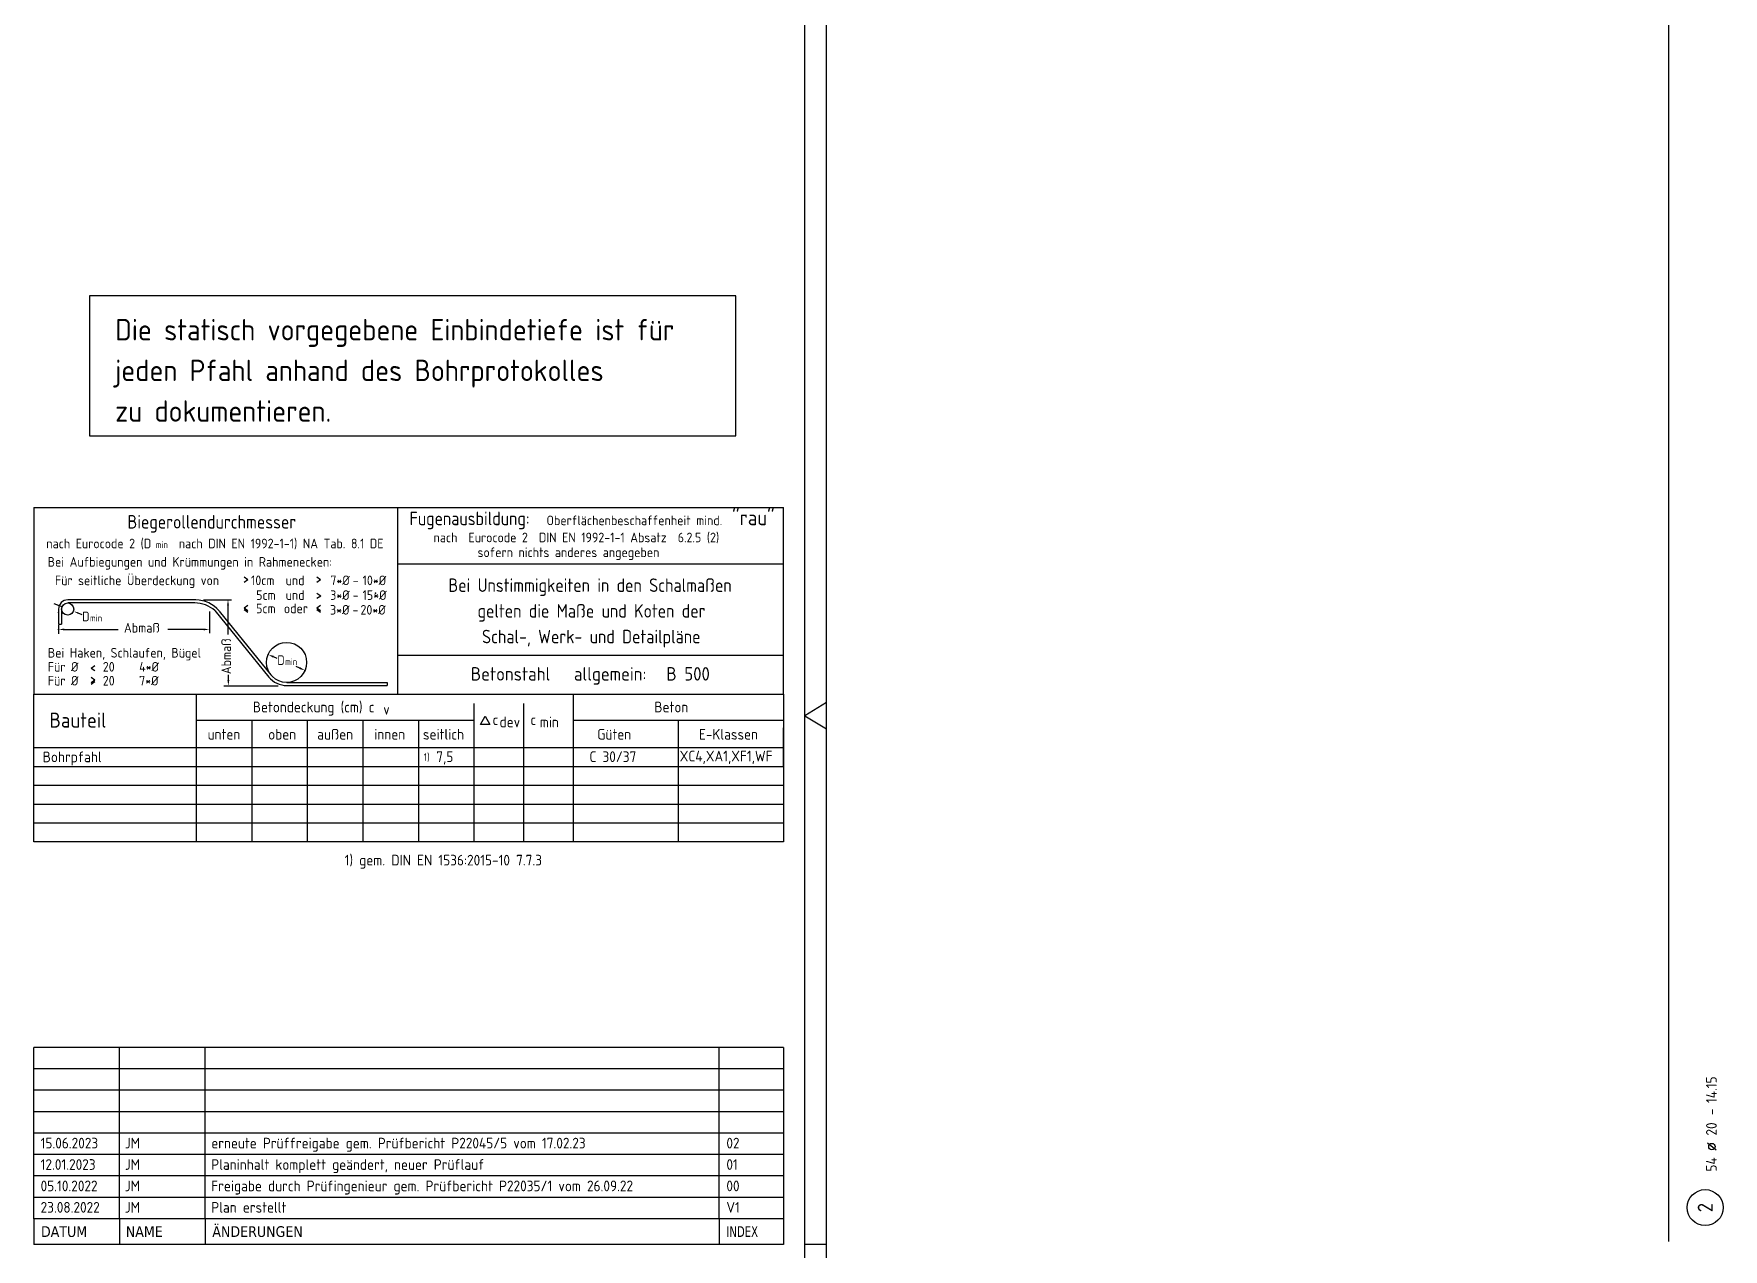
# Model space of a CAD drawing. Extents: x 3.7 to 23.8, y 8.8 to 30.4.
# Drawn here: x 13.91 to 23.76, y 16.22 to 23.31 of the extents above; entities that cross this region are included whole.
import ezdxf
from ezdxf.enums import TextEntityAlignment as Align

# ---------------------------------------------------------------- set-up
doc = ezdxf.new("R2010")
doc.units = 0
doc.header["$LTSCALE"] = 0.25
doc.linetypes.add('AUSGEZOGEN', pattern=[1000.01, 1000, 0.01])
for name, color, linetype in [('BET-ANS', 7, 'Continuous'), ('RAHMEN', 7, 'Continuous'), ('RND', 7, 'Continuous'), ('STEMPEL', 7, 'Continuous'), ('TEXT', 7, 'Continuous')]:
    doc.layers.add(name, color=color, linetype=linetype)
doc.styles.add('helv', font='tahoma.ttf')
doc.styles.add('txt', font='isocp.shx')

# ---------------------------------------------------------------- blocks, each defined once
blk = doc.blocks.new('DINA1')
at = {"layer": 'RAHMEN'}
blk.add_line((84.1, 59.4), (0, 59.4), dxfattribs=at)
at = {"layer": 'RAHMEN', "color": 7, "linetype": 'Continuous'}
for p, q in [((41.74, 59.4), (42.05, 58.9)), ((42.05, 58.9), (42.36, 59.4))]:
    blk.add_line(p, q, dxfattribs=at)
at = {"layer": 'RAHMEN', "color": 5}
blk.add_line((83.6, 58.9), (2, 58.9), dxfattribs=at)
blk = doc.blocks.new('Plankopf-ER')
at = {"layer": 'RAHMEN', "color": 7, "linetype": 'Continuous'}
for p, q in [((-0.5, 4.6), (-18, 4.6)), ((-18, 4.1), (-18, 4.6)), ((-16, 4.1), (-16, 4.6)), ((-14, 4.1), (-14, 4.6)), ((-2, 4.1), (-2, 4.6)), ((-0.5, 4.6), (-0.5, 4.1)), ((-0.5, 4.1), (-18, 4.1)), ((-18, 3.6), (-18, 4.1)), ((-16, 3.6), (-16, 4.1)), ((-14, 3.6), (-14, 4.1)), ((-2, 3.6), (-2, 4.1)), ((-0.5, 4.1), (-0.5, 3.6)), ((-0.5, 3.6), (-18, 3.6)), ((-18, 3.1), (-18, 3.6)), ((-16, 3.1), (-16, 3.6)), ((-14, 3.1), (-14, 3.6)), ((-2, 3.1), (-2, 3.6)), ((-0.5, 3.6), (-0.5, 3.1)), ((-0.5, 3.1), (-18, 3.1)), ((-18, 2.6), (-18, 3.1)), ((-16, 2.6), (-16, 3.1)), ((-14, 2.6), (-14, 3.1)), ((-2, 2.6), (-2, 3.1)), ((-0.5, 3.1), (-0.5, 2.6)), ((-0.5, 2.6), (-18, 2.6)), ((-18, 2.1), (-18, 2.6)), ((-16, 2.1), (-16, 2.6)), ((-14, 2.1), (-14, 2.6)), ((-2, 2.1), (-2, 2.6)), ((-0.5, 2.6), (-0.5, 2.1)), ((-0.5, 2.1), (-18, 2.1)), ((-18, 1.6), (-18, 2.1)), ((-16, 1.6), (-16, 2.1)), ((-14, 1.6), (-14, 2.1)), ((-2, 1.6), (-2, 2.1)), ((-0.5, 2.1), (-0.5, 1.6)), ((-0.5, 1.6), (-18, 1.6)), ((-18, 1.1), (-18, 1.6)), ((-16, 1.1), (-16, 1.6)), ((-14, 1.1), (-14, 1.6)), ((-2, 1.1), (-2, 1.6)), ((-0.5, 1.6), (-0.5, 1.1)), ((-0.5, 1.1), (-18, 1.1)), ((-18, 0.6), (-18, 1.1)), ((-16, 0.6), (-16, 1.1)), ((-14, 0.6), (-14, 1.1)), ((-2, 0.6), (-2, 1.1)), ((-0.5, 1.1), (-0.5, 0.6)), ((-0.5, 0.6), (-18, 0.6)), ((-18, 0.6), (-18, 0)), ((-16, 0.6), (-16, 0)), ((-14, 0.6), (-14, 0)), ((-2, 0.6), (-2, 0)), ((-0.5, 0.6), (-0.5, 0)), ((-0.5, 0), (-18, 0))]:
    blk.add_line(p, q, dxfattribs=at)
at = {"layer": 'RAHMEN', "color": 7, "linetype": 'Continuous', "style": 'txt'}
for tag, p in [('INDEX-D8', (-17.841, 4.242)), ('INDEX-N8', (-15.876, 4.242)), ('INDEX-X8', (-13.857, 4.242)), ('INDEX8', (-1.833, 4.242)), ('INDEX-D7', (-17.841, 3.742)), ('INDEX-N7', (-15.876, 3.742)), ('INDEX-X7', (-13.857, 3.742)), ('INDEX7', (-1.833, 3.742)), ('INDEX-D6', (-17.841, 3.242)), ('INDEX-N6', (-15.876, 3.242)), ('INDEX-X6', (-13.857, 3.242)), ('INDEX6', (-1.833, 3.242)), ('INDEX-D5', (-17.841, 2.742)), ('INDEX-N5', (-15.876, 2.742)), ('INDEX-X5', (-13.857, 2.742)), ('INDEX5', (-1.833, 2.742)), ('INDEX-D4', (-17.841, 2.242)), ('INDEX-N4', (-15.876, 2.242)), ('INDEX-X4', (-13.857, 2.242)), ('INDEX4', (-1.833, 2.242)), ('INDEX-D3', (-17.841, 1.742)), ('INDEX-N3', (-15.876, 1.742)), ('INDEX-X3', (-13.857, 1.742)), ('INDEX3', (-1.833, 1.742)), ('INDEX-D2', (-17.841, 1.242)), ('INDEX-N2', (-15.876, 1.242)), ('INDEX-X2', (-13.857, 1.242)), ('INDEX2', (-1.833, 1.242)), ('INDEX-D1', (-17.841, 0.742)), ('INDEX-N1', (-15.876, 0.742)), ('INDEX-X1', (-13.857, 0.742)), ('INDEX1', (-1.833, 0.742))]:
    blk.add_attdef(tag, p, '', height=0.25, dxfattribs=at)
at = {"layer": 'STEMPEL', "color": 7, "linetype": 'Continuous', "style": 'helv'}
for s, p in [('DATUM', (-17.833, 0.176)), ('NAME', (-15.853, 0.176)), ('ÄNDERUNGEN', (-13.833, 0.176))]:
    blk.add_text(s, height=0.25, dxfattribs=at).set_placement(p)
at = {"layer": 'STEMPEL', "color": 7, "linetype": 'Continuous', "style": 'helv', "width": 0.8}
blk.add_text('INDEX', height=0.25, dxfattribs=at).set_placement((-1.833, 0.176))
blk = doc.blocks.new('RND_AUSZ')
at = {"layer": 'RND', "color": 7, "linetype": 'Continuous'}
blk.add_line((1.341, 0.262), (1.509, 0.466), dxfattribs=at)
at = {"layer": 'RND', "color": 1, "linetype": 'Continuous'}
blk.add_circle((0, 0.52), 0.42, dxfattribs=at)
at = {"layer": 'RND', "color": 7, "linetype": 'Continuous'}
blk.add_circle((1.425, 0.364), 0.075, dxfattribs=at)
at = {"layer": 'RND', "color": 7, "linetype": 'Continuous', "style": 'txt'}
blk.add_text('-', height=0.25, dxfattribs=at).set_placement((2.163, 0.25))
for tag, p in [('WIEOFT', (-0.536, 0.25)), ('STK', (1.174, 0.25))]:
    blk.add_attdef(tag, text='', height=0.25, dxfattribs=at).set_placement(p, align=Align.RIGHT)
at = {"layer": 'RND', "color": 1, "linetype": 'Continuous', "style": 'txt'}
blk.add_attdef('POS', text='', height=0.35, dxfattribs=at).set_placement((0, 0.52), align=Align.MIDDLE)
at = {"layer": 'RND', "color": 7, "linetype": 'Continuous', "style": 'txt'}
for tag, p in [('DS', (1.683, 0.25)), ('LANG', (2.441, 0.25)), ('TEXT', (3.669, 0.25))]:
    blk.add_attdef(tag, p, '', height=0.25, dxfattribs=at)

msp = doc.modelspace()

# ---------------------------------------------------------------- linework, layer by layer
at = {"layer": 'RAHMEN', "color": 5, "linetype": 'Continuous'}
for p, q in [((13.9061, 20.5469), (18.2811, 20.5469)), ((13.9061, 20.5469), (13.9061, 19.4574)), ((16.0307, 19.4574), (16.0307, 20.5469)), ((18.2811, 19.4574), (18.2811, 20.5469)), ((18.2811, 19.0306), (18.2811, 19.2618))]:
    msp.add_line(p, q, dxfattribs=at)
at = {"layer": 'RAHMEN', "color": 7, "linetype": 'AUSGEZOGEN'}
for p, q in [((16.0307, 20.2182), (18.2811, 20.2182)), ((15.1551, 20.1256), (15.1333, 20.1408)), ((15.1551, 20.1256), (15.1333, 20.1103)), ((15.5801, 20.1256), (15.5582, 20.1408)), ((15.5801, 20.1256), (15.5582, 20.1103)), ((15.5803, 20.0307), (15.5585, 20.046)), ((15.5803, 20.0307), (15.5585, 20.0154)), ((15.1333, 19.9616), (15.1551, 19.9769)), ((15.1333, 19.9616), (15.1551, 19.9464)), ((15.1333, 19.9519), (15.1551, 19.9367)), ((15.5582, 19.9616), (15.5801, 19.9769)), ((15.5582, 19.9616), (15.5801, 19.9464)), ((15.5582, 19.9519), (15.5801, 19.9367)), ((14.2408, 19.6103), (14.2626, 19.6255)), ((16.0307, 19.6862), (18.2811, 19.6862)), ((14.2408, 19.6103), (14.2626, 19.595)), ((14.2626, 19.5398), (14.2408, 19.5551)), ((14.2626, 19.5398), (14.2408, 19.5245)), ((14.2626, 19.5301), (14.2408, 19.5148)), ((13.9061, 19.1461), (18.2811, 19.1461)), ((13.9061, 19.0361), (18.2811, 19.0361)), ((13.9061, 18.9261), (18.2811, 18.9261)), ((13.9061, 18.8161), (18.2811, 18.8161)), ((13.9061, 18.7061), (18.2811, 18.7061))]:
    msp.add_line(p, q, dxfattribs=at)
at = {"layer": 'RAHMEN', "color": 7, "linetype": 'Continuous'}
for p, q in [((14.0709, 19.9676), (14.0243, 19.9855)), ((14.0508, 19.9547), (14.0508, 19.8661)), ((14.0685, 19.9547), (14.0685, 19.8661)), ((14.8517, 20.0078), (14.1039, 20.0078)), ((14.8453, 19.9901), (14.1039, 19.9901)), ((14.1638, 19.9318), (14.1873, 19.9228)), ((14.8974, 20.0095), (15.0605, 20.0095)), ((14.9307, 19.9398), (14.9307, 19.8131)), ((14.9629, 19.9455), (15.2779, 19.5578)), ((14.9872, 19.9433), (15.2903, 19.5703)), ((15.0393, 19.9758), (15.0393, 19.8054)), ((14.0508, 19.8661), (14.0685, 19.8661)), ((14.0508, 19.8604), (14.0508, 19.8102)), ((14.0845, 19.8356), (14.3986, 19.8356)), ((14.897, 19.8356), (14.6878, 19.8356)), ((15.3266, 19.6665), (15.3047, 19.6759)), ((15.0416, 19.5406), (15.0416, 19.5702)), ((15.3827, 19.5259), (15.9673, 19.5257)), ((15.4577, 19.61), (15.4372, 19.6188)), ((15.9673, 19.5257), (15.9673, 19.508)), ((14.8564, 18.6091), (14.8564, 19.4574)), ((15.016, 19.5069), (15.3327, 19.5069)), ((15.3827, 19.508), (15.9673, 19.508)), ((17.0553, 18.5961), (17.0553, 19.4574)), ((16.476, 18.5961), (16.476, 19.4026)), ((16.7656, 18.5961), (16.7656, 19.4026)), ((15.1804, 18.5961), (15.1804, 19.3064)), ((15.5043, 18.5961), (15.5043, 19.3064)), ((15.8282, 18.5961), (15.8282, 19.3064)), ((16.1521, 18.5961), (16.1521, 19.3064)), ((17.6682, 18.5961), (17.6682, 19.3064)), ((14.8564, 18.5961), (14.8564, 19.1461)), ((16.476, 18.5961), (16.476, 19.1461)), ((18.5311, 16.2445), (18.4061, 16.2445))]:
    msp.add_line(p, q, dxfattribs=at)
at = {"layer": 'RAHMEN', "color": 1, "linetype": 'Continuous'}
for p, q in [((14.8564, 19.3064), (16.476, 19.3064)), ((17.0553, 19.3064), (18.2811, 19.3064))]:
    msp.add_line(p, q, dxfattribs=at)
at = {"layer": 'RAHMEN', "color": 5, "linetype": 'AUSGEZOGEN'}
msp.add_lwpolyline([(13.9061, 19.4574), (18.2811, 19.4574), (18.2811, 18.5961), (13.9061, 18.5961)], close=True, dxfattribs=at)
at = {"layer": 'RAHMEN', "color": 1, "linetype": 'Continuous'}
msp.add_lwpolyline([(16.5404, 19.3287), (16.5676, 19.2815), (16.5131, 19.2815)], close=True, dxfattribs=at)
at = {"layer": 'RAHMEN', "color": 7, "linetype": 'Continuous'}
for centre, radius in [((14.1039, 19.9547), 0.0354), ((15.3812, 19.643), 0.117)]:
    msp.add_circle(centre, radius, dxfattribs=at)
for centre, radius, start, end in [((14.1039, 19.9547), 0.0531, 89.99998, 180), ((14.8453, 19.813), 0.1772, 48.41068, 90), ((14.8517, 19.8333), 0.1746, 39.09564, 90), ((15.3827, 19.643), 0.135, 219.09564, 270)]:
    msp.add_arc(centre, radius, start, end, dxfattribs=at)
for p in [(15.8998, 20.0482), (14.0508, 19.9342), (14.0508, 19.8356), (15.2737, 19.6893), (15.4887, 19.5966)]:
    msp.add_point(p, dxfattribs=at)
for points in [[(14.0449, 19.9729), (14.048, 19.9811), (14.0709, 19.9676)], [(14.1622, 19.9278), (14.1654, 19.9359), (14.1394, 19.9412)], [(15.0449, 19.9758), (15.0337, 19.9758), (15.0393, 20.0096)], [(14.0845, 19.83), (14.0845, 19.8412), (14.0508, 19.8356)], [(14.897, 19.83), (14.897, 19.8412), (14.9307, 19.8356)], [(15.3025, 19.6708), (15.3069, 19.6811), (15.2737, 19.6893)], [(15.0472, 19.5406), (15.0359, 19.5406), (15.0416, 19.5069)], [(15.4554, 19.6048), (15.4599, 19.6152), (15.4887, 19.5966)]]:
    msp.add_solid(points, dxfattribs=at)
at = {"layer": 'RND', "color": 1, "linetype": 'AUSGEZOGEN'}
msp.add_lwpolyline([(23.4471, 16.2612), (23.4471, 30.4112)], dxfattribs=at)
at = {"layer": 'TEXT', "color": 6, "linetype": 'AUSGEZOGEN'}
msp.add_lwpolyline([(14.2306, 20.9671), (18.0022, 20.9671), (18.0022, 21.7842), (14.2306, 21.7842)], close=True, dxfattribs=at)

# ---------------------------------------------------------------- block references
at = {"layer": 'BET-ANS', "xscale": 0.25, "yscale": 0.25, "zscale": 0.25}
msp.add_blockref('Plankopf-ER', (18.4061, 16.2445), dxfattribs=at).add_auto_attribs({'INDEX1': 'V1', 'INDEX-N1': 'JM', 'INDEX-D1': '23.08.2022', 'INDEX-X1': 'Plan erstellt', 'INDEX2': '00', 'INDEX-N2': 'JM', 'INDEX-D2': '05.10.2022', 'INDEX-X2': 'Freigabe durch Prüfingenieur gem. Prüfbericht P22035/1 vom 26.09.22', 'INDEX3': '01', 'INDEX-N3': 'JM', 'INDEX-D3': '12.01.2023', 'INDEX-X3': 'Planinhalt komplett geändert, neuer Prüflauf', 'INDEX4': '02', 'INDEX-N4': 'JM', 'INDEX-D4': '15.06.2023', 'INDEX-X4': 'erneute Prüffreigabe gem. Prüfbericht P22045/5 vom 17.02.23'})
at = {"layer": 'RAHMEN', "xscale": 0.25, "yscale": 0.25, "zscale": 0.25, "rotation": 270}
msp.add_blockref('DINA1', (3.6811, 29.8445), dxfattribs=at)
at = {"layer": 'RND', "color": 7, "linetype": 'AUSGEZOGEN', "xscale": 0.25, "yscale": 0.25, "zscale": 0.25, "rotation": 90}
msp.add_blockref('RND_AUSZ', (23.7899, 16.4596), dxfattribs=at).add_auto_attribs({'POS': '2', 'STK': '54', 'DS': '20', 'LANG': '14.15'})

# ---------------------------------------------------------------- texts
at = {"layer": 'RAHMEN', "color": 1, "linetype": 'Continuous', "style": 'txt', "width": 0.95}
for s, p in [('Fugenausbildung:', (16.4491, 20.4445)), ('Biegerollendurchmesser', (14.945, 20.4248)), ('Bei Unstimmigkeiten in den Schalmaßen', (17.1523, 20.0548)), ('gelten die Maße und Koten der', (17.1608, 19.9048)), ('Schal-, Werk- und Detailpläne', (17.1591, 19.7548))]:
    msp.add_text(s, height=0.07875, dxfattribs=at).set_placement(p, align=Align.CENTER)
at = {"layer": 'RAHMEN', "color": 7, "linetype": 'Continuous', "style": 'txt'}
for s, height, p in [('Oberflächenbeschaffenheit mind.', 0.05625, (16.8983, 20.4445)), ('nach  Eurocode 2  DIN EN 1992-1-1 Absatz  6.2.5 (2)', 0.05625, (16.2392, 20.3446)), ('sofern nichts anderes angegeben', 0.05625, (16.4958, 20.258)), ('Bei Aufbiegungen und Krümmungen in Rahmenecken:', 0.05625, (13.987, 20.2021)), ('10cm', 0.05625, (15.1736, 20.0941)), ('und', 0.05625, (15.3758, 20.0941)), ('7*%%C', 0.05625, (15.6366, 20.0941)), ('-', 0.0563, (15.7673, 20.0941)), ('10*%%C', 0.05625, (15.8248, 20.0941)), ('5cm', 0.05625, (15.2038, 20.0081)), ('und', 0.05625, (15.376, 20.0081)), ('3*%%C', 0.05625, (15.6358, 20.0081)), ('-', 0.0563, (15.7666, 20.0081)), ('15*%%C', 0.05625, (15.8248, 20.0081)), ('D', 0.0563, (14.1884, 19.8834)), ('5cm', 0.05625, (15.2033, 19.9301)), ('oder', 0.05625, (15.3656, 19.9301)), ('3*%%C', 0.05625, (15.6351, 19.9222)), ('-', 0.0563, (15.7659, 19.9222)), ('20*%%C', 0.05625, (15.8125, 19.9222)), ('Abmaß', 0.05625, (14.4324, 19.8174)), ('Bei Haken, Schlaufen, Bügel', 0.05625, (13.9881, 19.6713)), ('Für %%C', 0.05625, (13.988, 19.5893)), ('20', 0.05625, (14.309, 19.5893)), ('4*%%C', 0.05625, (14.5209, 19.5893)), ('D', 0.0563, (15.327, 19.6282)), ('Für %%C', 0.05625, (13.988, 19.5083)), ('20', 0.05625, (14.309, 19.5083)), ('7*%%C', 0.05625, (14.5209, 19.5083))]:
    msp.add_text(s, height=height, dxfattribs=at).set_placement(p)
msp.add_text('nach Eurocode 2 (D     nach DIN EN 1992-1-1) NA Tab. 8.1 DE', height=0.05625, dxfattribs=at).set_placement((14.9631, 20.3093), align=Align.CENTER)
msp.add_text('Für seitliche Überdeckung von', height=0.05625, dxfattribs=at).set_placement((14.9874, 20.0941), align=Align.RIGHT)
msp.add_text('Abmaß', height=0.05625, rotation=90, dxfattribs=at).set_placement((15.0575, 19.5745))
at = {"layer": 'RAHMEN', "color": 1, "linetype": 'Continuous', "style": 'txt'}
for s, height, p in [('Betonstahl', 0.07875, (16.4565, 19.5369)), ('allgemein:', 0.07875, (17.0581, 19.5369)), ('B 500 ', 0.07875, (17.5975, 19.5369)), ('Bauteil', 0.0875, (13.9974, 19.2623)), ('Betondeckung (cm) c', 0.0625, (15.1842, 19.3515)), ('v', 0.0625, (15.9451, 19.3382)), ('dev', 0.0625, (16.6242, 19.2641)), ('min', 0.0625, (16.8588, 19.2641)), ('Beton', 0.0625, (17.5274, 19.3515)), ('c', 0.0625, (16.5834, 19.2773)), ('c', 0.0625, (16.8045, 19.2773))]:
    msp.add_text(s, height=height, dxfattribs=at).set_placement(p)
at = {"layer": 'TEXT', "color": 6, "linetype": 'AUSGEZOGEN', "style": 'txt'}
for s, p in [('Die statisch vorgegebene Einbindetiefe ist für', (14.3811, 21.5234)), ('jeden Pfahl anhand des Bohrprotokolles', (14.3811, 21.2859)), ('zu dokumentieren.', (14.3811, 21.0484))]:
    msp.add_text(s, height=0.125, dxfattribs=at).set_placement(p)
at = {"layer": 'TEXT', "color": 1, "style": 'txt'}
msp.add_text('"rau"', height=0.0875, dxfattribs=at).set_placement((17.9808, 20.4443))
at = {"layer": 'TEXT', "color": 7, "linetype": 'AUSGEZOGEN', "style": 'txt'}
for s, height, p in [('min', 0.04008, (14.6179, 20.3104)), ('min', 0.04008, (14.2337, 19.8828)), ('min', 0.04008, (15.3723, 19.6275)), ('unten', 0.0625, (14.9205, 19.1924)), ('oben', 0.0625, (15.2742, 19.1924)), ('außen', 0.0625, (15.5599, 19.1924)), ('innen', 0.0625, (15.8932, 19.1924)), ('seitlich', 0.0625, (16.1771, 19.1924)), ('Güten', 0.0625, (17.1943, 19.1924)), ('E-Klassen', 0.0625, (17.788, 19.1924)), ('XC4,XA1,XF1,WF', 0.0625, (17.6754, 19.0647)), ('Bohrpfahl', 0.0625, (13.9583, 19.0603)), ('7,5', 0.0625, (16.2549, 19.0613)), ('C 30/37', 0.0625, (17.1488, 19.0613)), ('1) gem. DIN EN 1536:2015-10 7.7.3', 0.0625, (15.7203, 18.4573))]:
    msp.add_text(s, height=height, dxfattribs=at).set_placement(p)
at = {"layer": 'TEXT', "color": 102, "linetype": 'AUSGEZOGEN', "style": 'txt'}
msp.add_text('1)', height=0.045, dxfattribs=at).set_placement((16.1811, 19.0678))

doc.saveas('drawing.dxf')
